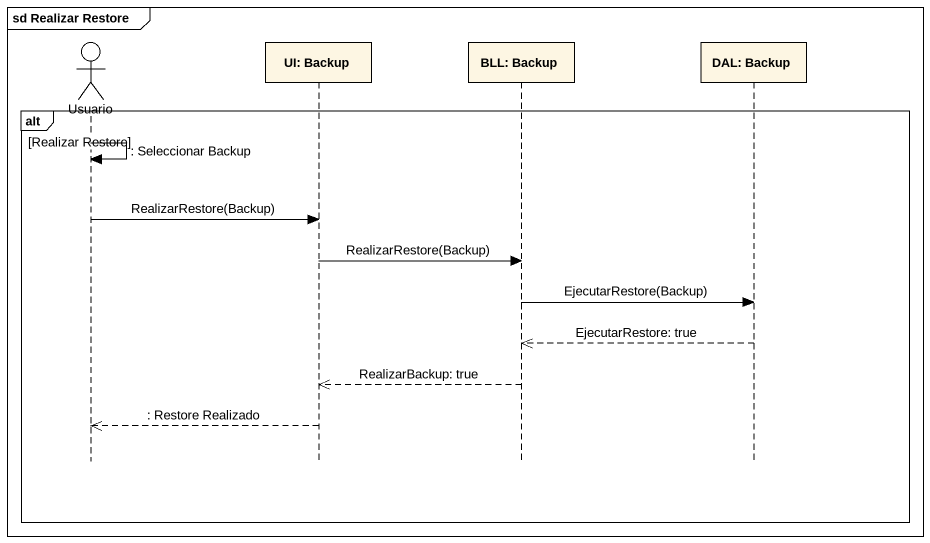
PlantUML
@startuml
mainframe sd Realizar Restore
hide footbox
actor Usuario
participant "UI: Backup" as UI_Backup
participant "BLL: Backup" as BLL_Backup
participant "DAL: Backup" as DAL_Backup

alt Realizar Restore
  Usuario -> Usuario : : Seleccionar Backup
  Usuario -> UI_Backup : RealizarRestore(Backup)
  UI_Backup -> BLL_Backup : RealizarRestore(Backup)
  BLL_Backup -> DAL_Backup : EjecutarRestore(Backup)
  DAL_Backup -->> BLL_Backup : EjecutarRestore: true
  BLL_Backup -->> UI_Backup : RealizarBackup: true
  UI_Backup -->> Usuario : : Restore Realizado
end
@enduml
